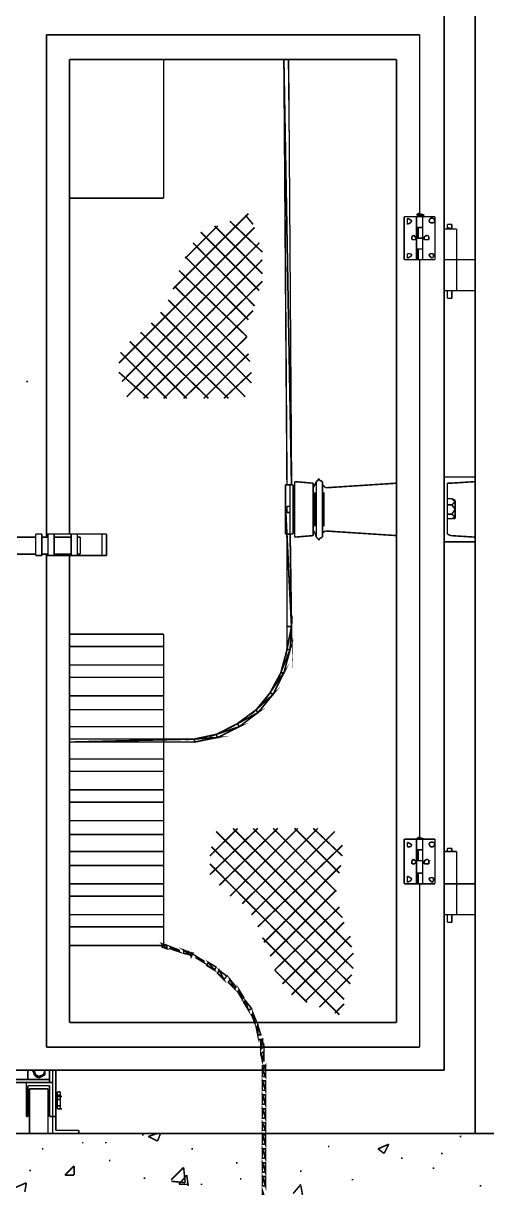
# Model space of a CAD drawing. Extents: x 219 to 1226, y 175 to 465.
# Drawn here: x 304.42 to 317.16, y 207.45 to 239.48 of the extents above; entities that cross this region are included whole.
import ezdxf

# ---------------------------------------------------------------- set-up
doc = ezdxf.new("R2010")
doc.units = 0
doc.header["$MEASUREMENT"] = 0
for name, color, linetype in [('C00-00-00-BLACK', 7, 'Continuous'), ('C00-FF-00', 3, 'Continuous'), ('CFF-00-00', 1, 'Continuous')]:
    doc.layers.add(name, color=color, linetype=linetype)

msp = doc.modelspace()

# ---------------------------------------------------------------- linework, layer by layer
at = {"layer": 'C00-00-00-BLACK', "const_width": 0.0423}
for points in [[(316.847, 249.467), (316.847, 208.943)], [(315.996, 210.682), (315.996, 239.801)], [(305.056, 225.347), (305.056, 239.166)], [(305.056, 239.166), (315.32, 239.166)], [(315.32, 234.248), (315.32, 239.166)], [(305.691, 225.432), (305.691, 238.487)], [(305.691, 238.487), (314.682, 238.487)], [(308.279, 238.487), (308.279, 234.674)], [(311.671, 238.487), (311.84, 238.487)], [(314.682, 211.994), (314.682, 238.487)], [(305.691, 234.674), (308.279, 234.674)], [(308.533, 232.171), (310.612, 234.248)], [(310.739, 233.952), (310.528, 234.205)], [(314.897, 234.164), (315.743, 234.164)], [(314.897, 234.164), (314.897, 232.979)], [(315.277, 234.248), (315.234, 234.205)], [(315.234, 234.205), (315.446, 234.205)], [(315.234, 234.164), (315.234, 232.979)], [(315.32, 234.248), (315.277, 234.248)], [(315.446, 234.205), (315.32, 234.248)], [(315.404, 234.164), (315.404, 232.979)], [(315.404, 234.164), (315.404, 233.868)], [(315.743, 234.164), (315.743, 232.979)], [(307.049, 230.137), (310.782, 233.868)], [(308.872, 233.02), (309.764, 233.909)], [(310.994, 232.594), (309.678, 233.909)], [(310.994, 233.19), (310.103, 234.037)], [(315.066, 234.078), (314.981, 234.121)], [(314.981, 234.121), (314.981, 234.078)], [(314.981, 234.078), (314.981, 233.994)], [(314.981, 233.952), (315.066, 233.994)], [(314.981, 233.994), (314.981, 233.952)], [(315.107, 234.037), (315.066, 234.078)], [(315.066, 233.994), (315.107, 234.037)], [(315.234, 233.868), (315.404, 233.868)], [(315.277, 233.868), (315.277, 233.571)], [(315.616, 234.121), (315.573, 234.037)], [(315.573, 234.037), (315.616, 233.994)], [(315.7, 234.121), (315.616, 234.121)], [(315.616, 233.994), (315.659, 233.994)], [(315.659, 233.994), (315.7, 233.994)], [(315.743, 234.037), (315.7, 234.121)], [(315.7, 233.994), (315.743, 234.037)], [(315.996, 233.825), (315.996, 232.128)], [(315.996, 233.825), (316.338, 233.825)], [(315.996, 233.825), (316.039, 233.825)], [(315.996, 233.825), (315.996, 232.979)], [(315.996, 232.979), (315.996, 233.825)], [(315.996, 233.825), (315.996, 232.979)], [(315.996, 232.979), (315.996, 233.825)], [(316.166, 233.952), (316.082, 233.952)], [(316.082, 233.952), (316.082, 233.909)], [(316.082, 233.909), (316.082, 233.868)], [(316.082, 233.825), (316.082, 233.909)], [(316.082, 233.868), (316.166, 233.825)], [(316.208, 233.952), (316.166, 233.952)], [(316.166, 233.825), (316.208, 233.868)], [(316.208, 233.909), (316.208, 233.952)], [(316.208, 233.868), (316.208, 233.909)], [(316.208, 233.825), (316.208, 233.909)], [(316.338, 232.128), (316.338, 233.825)], [(310.909, 232.128), (309.298, 233.741)], [(315.15, 233.655), (315.107, 233.613)], [(315.107, 233.613), (315.107, 233.571)], [(315.107, 233.571), (315.107, 233.529)], [(315.107, 233.529), (315.15, 233.529)], [(315.193, 233.613), (315.15, 233.655)], [(315.15, 233.529), (315.193, 233.529)], [(315.234, 233.571), (315.193, 233.613)], [(315.193, 233.529), (315.234, 233.571)], [(315.234, 233.571), (315.404, 233.571)], [(315.404, 233.571), (315.404, 233.275)], [(315.532, 233.655), (315.446, 233.613)], [(315.446, 233.613), (315.446, 233.571)], [(315.446, 233.571), (315.446, 233.529)], [(315.446, 233.529), (315.532, 233.529)], [(315.573, 233.613), (315.532, 233.655)], [(315.532, 233.529), (315.573, 233.529)], [(315.573, 233.571), (315.573, 233.613)], [(315.573, 233.529), (315.573, 233.571)], [(307.133, 229.629), (310.909, 233.444)], [(310.782, 231.705), (309.086, 233.444)], [(315.234, 233.275), (315.404, 233.275)], [(315.277, 233.275), (315.277, 232.979)], [(307.261, 229.206), (310.994, 232.979)], [(310.612, 231.325), (308.872, 233.063)], [(314.897, 232.979), (315.743, 232.979)], [(315.066, 233.147), (314.981, 233.147)], [(314.981, 233.147), (315.023, 233.147)], [(314.981, 233.147), (314.981, 233.105)], [(314.981, 233.105), (314.981, 233.063)], [(314.981, 233.02), (315.066, 233.063)], [(314.981, 233.063), (314.981, 233.02)], [(315.107, 233.105), (315.066, 233.147)], [(315.066, 233.063), (315.107, 233.105)], [(315.32, 217.082), (315.32, 232.979)], [(315.616, 233.147), (315.573, 233.105)], [(315.573, 233.105), (315.616, 233.063)], [(315.659, 233.147), (315.616, 233.147)], [(315.616, 233.063), (315.659, 233.02)], [(315.7, 233.147), (315.659, 233.147)], [(315.659, 233.02), (315.7, 233.063)], [(315.7, 233.105), (315.7, 233.147)], [(315.7, 233.063), (315.7, 233.105)], [(315.996, 232.979), (316.847, 232.979)], [(315.996, 232.979), (316.039, 232.979)], [(310.571, 230.859), (308.702, 232.682)], [(307.728, 229.163), (310.994, 232.384)], [(310.655, 230.179), (308.576, 232.255)], [(315.996, 232.128), (316.847, 232.128)], [(316.082, 232.128), (316.082, 231.918)], [(316.082, 231.918), (316.208, 231.918)], [(316.208, 232.128), (316.208, 231.918)], [(308.279, 229.163), (310.739, 231.579)], [(310.698, 229.586), (308.406, 231.875)], [(310.528, 229.206), (308.194, 231.536)], [(309.51, 229.163), (307.644, 230.986)], [(310.06, 229.163), (307.94, 231.239)], [(308.915, 229.163), (307.345, 230.733)], [(308.829, 229.163), (310.571, 230.859)], [(308.363, 229.163), (307.092, 230.433)], [(309.382, 229.163), (310.612, 230.391)], [(307.856, 229.163), (307.049, 229.882)], [(309.933, 229.163), (310.698, 229.882)], [(304.504, 229.629), (304.546, 229.629)], [(311.84, 226.79), (311.629, 226.79)], [(311.629, 225.432), (311.629, 226.79)], [(311.671, 226.79), (311.84, 226.79)], [(311.756, 225.432), (311.756, 226.79)], [(311.84, 225.432), (311.84, 226.79)], [(311.883, 226.874), (312.393, 226.831)], [(311.883, 225.347), (311.883, 226.874)], [(312.393, 225.39), (312.393, 226.831)], [(312.436, 226.79), (312.393, 226.705)], [(312.478, 226.874), (312.436, 226.79)], [(312.521, 226.917), (312.478, 226.874)], [(312.478, 225.347), (312.478, 226.874)], [(312.562, 226.96), (312.521, 226.917)], [(312.562, 226.917), (312.562, 226.96)], [(312.648, 226.874), (312.562, 226.917)], [(312.648, 226.874), (312.648, 226.79)], [(312.648, 225.347), (312.648, 226.874)], [(312.648, 226.79), (312.732, 226.705)], [(314.682, 226.831), (312.732, 226.705)], [(316.847, 227.001), (315.996, 227.001)], [(316.166, 226.831), (316.082, 226.831)], [(316.082, 226.831), (316.082, 226.747)], [(316.847, 226.874), (316.166, 226.831)], [(312.436, 225.643), (312.436, 226.578)], [(312.689, 225.643), (312.689, 226.578)], [(316.082, 225.474), (316.082, 226.747)], [(311.671, 226.195), (311.671, 226.025)], [(311.671, 226.025), (311.671, 226.195)], [(311.671, 226.195), (311.671, 226.025)], [(311.756, 226.195), (311.671, 226.195)], [(311.84, 226.195), (311.883, 226.195)], [(316.082, 225.856), (316.082, 226.405)], [(316.208, 226.405), (316.082, 226.405)], [(316.208, 226.236), (316.082, 226.236)], [(316.208, 226.405), (316.295, 226.364)], [(316.295, 226.321), (316.208, 226.405)], [(316.208, 226.236), (316.295, 226.321)], [(316.295, 226.109), (316.208, 226.236)], [(316.295, 225.856), (316.295, 226.364)], [(311.756, 226.025), (311.671, 226.025)], [(311.84, 226.068), (311.883, 226.068)], [(316.208, 225.982), (316.082, 225.982)], [(316.208, 225.856), (316.082, 225.856)], [(316.208, 225.982), (316.295, 226.109)], [(316.295, 225.898), (316.208, 225.982)], [(316.208, 225.856), (316.295, 225.898)], [(316.208, 225.856), (316.295, 225.856)], [(312.436, 225.474), (312.393, 225.517)], [(312.648, 225.474), (312.732, 225.517)], [(314.682, 225.39), (312.732, 225.517)], [(304.25, 225.347), (304.76, 225.347)], [(304.76, 225.432), (304.929, 225.432)], [(304.76, 224.84), (304.76, 225.432)], [(304.929, 224.84), (304.929, 225.432)], [(304.929, 225.347), (305.099, 225.347)], [(305.056, 225.432), (306.71, 225.432)], [(305.099, 225.432), (305.269, 225.432)], [(305.099, 224.84), (305.099, 225.432)], [(305.269, 224.84), (305.269, 225.432)], [(305.269, 225.347), (305.734, 225.347)], [(305.734, 224.84), (305.734, 225.432)], [(305.904, 224.84), (305.904, 225.432)], [(305.904, 225.347), (305.988, 225.347)], [(305.988, 224.881), (305.988, 225.347)], [(306.583, 224.84), (306.583, 225.432)], [(306.71, 224.84), (306.71, 225.432)], [(311.84, 225.432), (311.629, 225.432)], [(311.671, 225.432), (311.84, 225.432)], [(311.883, 225.347), (312.393, 225.39)], [(312.478, 225.347), (312.436, 225.474)], [(312.478, 225.347), (312.521, 225.306)], [(312.521, 225.306), (312.562, 225.263)], [(312.562, 225.306), (312.648, 225.347)], [(312.562, 225.263), (312.562, 225.306)], [(312.648, 225.347), (312.648, 225.474)], [(316.847, 225.22), (315.996, 225.22)], [(316.082, 225.474), (316.082, 225.432)], [(316.082, 225.432), (316.166, 225.39)], [(316.847, 225.347), (316.166, 225.39)], [(304.25, 224.881), (304.76, 224.881)], [(304.929, 224.881), (305.099, 224.881)], [(305.056, 211.317), (305.056, 224.881)], [(305.269, 224.881), (305.734, 224.881)], [(305.904, 224.881), (305.988, 224.881)], [(304.76, 224.84), (304.929, 224.84)], [(305.056, 224.84), (306.71, 224.84)], [(305.099, 224.84), (305.269, 224.84)], [(305.691, 211.994), (305.691, 224.84)], [(306.499, 222.678), (305.691, 222.678)], [(305.691, 222.678), (308.279, 222.678)], [(308.279, 222.678), (308.279, 214.114)], [(310.313, 217.337), (309.551, 216.575)], [(310.867, 217.337), (309.551, 216.063)], [(309.721, 217.251), (313.497, 213.478)], [(311.417, 217.337), (309.806, 215.767)], [(311.97, 217.337), (310.103, 215.471)], [(310.187, 217.337), (313.454, 214.07)], [(312.521, 217.337), (310.44, 215.259)], [(312.986, 217.251), (310.698, 214.962)], [(310.739, 217.337), (313.198, 214.878)], [(311.29, 217.337), (313.028, 215.598)], [(311.883, 217.337), (313.114, 216.106)], [(312.393, 217.337), (313.198, 216.575)], [(313.198, 216.871), (310.867, 214.625)], [(314.897, 217.04), (315.743, 217.04)], [(314.897, 217.04), (314.897, 215.81)], [(315.066, 216.912), (314.981, 216.955)], [(314.981, 216.955), (314.981, 216.912)], [(314.981, 216.912), (314.981, 216.828)], [(315.107, 216.871), (315.066, 216.912)], [(315.066, 216.828), (315.107, 216.871)], [(315.277, 217.082), (315.234, 217.04)], [(315.234, 217.04), (315.446, 217.04)], [(315.234, 217.04), (315.234, 215.81)], [(315.32, 217.082), (315.277, 217.082)], [(315.446, 217.04), (315.32, 217.082)], [(315.404, 217.04), (315.404, 216.743)], [(315.404, 217.04), (315.404, 215.81)], [(315.616, 216.955), (315.573, 216.912)], [(315.573, 216.912), (315.616, 216.828)], [(315.659, 216.955), (315.616, 216.955)], [(315.7, 216.955), (315.659, 216.955)], [(315.743, 216.912), (315.7, 216.955)], [(315.7, 216.828), (315.743, 216.912)], [(315.743, 215.81), (315.743, 217.04)], [(309.594, 216.828), (313.413, 213.055)], [(314.981, 216.828), (315.066, 216.828)], [(314.981, 216.828), (315.023, 216.828)], [(315.234, 216.743), (315.404, 216.743)], [(315.277, 216.743), (315.277, 216.446)], [(315.616, 216.828), (315.659, 216.828)], [(315.659, 216.828), (315.7, 216.828)], [(315.996, 214.962), (315.996, 216.701)], [(315.996, 216.701), (316.338, 216.701)], [(315.996, 216.701), (316.039, 216.701)], [(315.996, 216.701), (315.996, 215.81)], [(315.996, 215.81), (315.996, 216.701)], [(315.996, 216.701), (315.996, 215.81)], [(315.996, 215.81), (315.996, 216.701)], [(316.166, 216.785), (316.082, 216.785)], [(316.082, 216.785), (316.082, 216.743)], [(316.082, 216.743), (316.082, 216.701)], [(316.082, 216.701), (316.082, 216.743)], [(316.082, 216.701), (316.166, 216.701)], [(316.208, 216.785), (316.166, 216.785)], [(316.166, 216.701), (316.208, 216.701)], [(316.208, 216.743), (316.208, 216.785)], [(316.208, 216.701), (316.208, 216.743)], [(316.208, 216.701), (316.208, 216.743)], [(316.338, 214.962), (316.338, 216.701)], [(309.551, 216.36), (313.24, 212.632)], [(313.155, 216.317), (311.035, 214.198)], [(315.15, 216.489), (315.107, 216.446)], [(315.107, 216.446), (315.15, 216.446)], [(315.107, 216.446), (315.107, 216.36)], [(315.107, 216.36), (315.15, 216.36)], [(315.193, 216.446), (315.15, 216.489)], [(315.15, 216.36), (315.193, 216.36)], [(315.193, 216.36), (315.234, 216.446)], [(315.234, 216.446), (315.193, 216.446)], [(315.234, 216.446), (315.404, 216.446)], [(315.404, 216.446), (315.404, 216.106)], [(315.532, 216.489), (315.446, 216.446)], [(315.446, 216.446), (315.489, 216.446)], [(315.446, 216.446), (315.446, 216.36)], [(315.446, 216.36), (315.532, 216.36)], [(315.573, 216.446), (315.532, 216.489)], [(315.532, 216.36), (315.573, 216.36)], [(315.573, 216.36), (315.573, 216.446)], [(315.573, 216.446), (315.616, 216.446)], [(315.066, 215.979), (314.981, 216.021)], [(314.981, 216.021), (314.981, 215.979)], [(314.981, 215.979), (314.981, 215.936)], [(314.981, 215.936), (314.981, 215.894)], [(314.981, 215.851), (315.066, 215.894)], [(314.981, 215.894), (314.981, 215.851)], [(315.107, 215.936), (315.066, 215.979)], [(315.066, 215.894), (315.107, 215.936)], [(315.234, 216.106), (315.404, 216.106)], [(315.277, 216.106), (315.277, 215.81)], [(315.616, 215.979), (315.573, 215.936)], [(315.573, 215.936), (315.616, 215.894)], [(315.659, 215.979), (315.616, 215.979)], [(315.616, 215.894), (315.659, 215.851)], [(315.7, 215.979), (315.659, 215.979)], [(315.659, 215.851), (315.7, 215.894)], [(315.7, 215.936), (315.7, 215.979)], [(315.7, 215.894), (315.7, 215.936)], [(313.028, 215.64), (311.205, 213.817)], [(314.897, 215.81), (315.743, 215.81)], [(315.32, 211.317), (315.32, 215.81)], [(315.996, 215.81), (316.847, 215.81)], [(315.996, 215.81), (316.039, 215.81)], [(313.114, 215.174), (311.332, 213.435)], [(315.996, 214.962), (316.847, 214.962)], [(316.082, 214.751), (316.082, 214.962)], [(316.208, 214.962), (316.208, 214.751)], [(313.24, 214.751), (311.544, 213.055)], [(316.208, 214.751), (316.082, 214.751)], [(310.994, 214.326), (313.114, 212.206)], [(313.413, 214.367), (311.797, 212.759)], [(305.691, 214.114), (308.279, 214.114)], [(313.497, 213.901), (312.182, 212.589)], [(311.332, 213.435), (312.225, 212.546)], [(313.454, 213.308), (312.562, 212.42)], [(313.24, 212.505), (312.986, 212.247)], [(305.691, 211.994), (314.682, 211.994)], [(305.056, 211.317), (315.32, 211.317)], [(315.996, 210.682), (295.047, 210.682)], [(304.546, 210.682), (304.546, 210.427)], [(304.673, 210.682), (304.716, 210.597)], [(304.716, 210.682), (304.76, 210.555)], [(304.716, 210.682), (304.716, 210.555)], [(304.716, 210.597), (304.76, 210.512)], [(304.716, 210.555), (304.845, 210.47)], [(304.76, 210.555), (304.845, 210.512)], [(304.76, 210.512), (304.845, 210.47)], [(304.845, 210.512), (304.972, 210.555)], [(304.845, 210.47), (305.015, 210.555)], [(304.845, 210.47), (304.929, 210.512)], [(304.929, 210.512), (305.015, 210.597)], [(304.972, 210.555), (305.015, 210.682)], [(305.015, 210.597), (305.015, 210.682)], [(305.015, 210.555), (305.015, 210.682)], [(305.142, 210.682), (305.142, 210.343)], [(305.226, 210.682), (305.226, 208.943)], [(305.311, 209.028), (305.311, 210.682)], [(295.047, 210.427), (305.142, 210.427)], [(295.047, 210.343), (305.226, 210.343)], [(304.504, 210.343), (304.504, 209.409)], [(304.546, 210.256), (304.546, 209.409)], [(304.546, 210.256), (305.142, 210.256)], [(304.588, 210.171), (304.588, 208.943)], [(304.588, 210.171), (305.099, 210.171)], [(305.099, 210.171), (305.099, 208.943)], [(305.142, 210.256), (305.142, 209.409)], [(305.352, 210.044), (305.311, 210.044)], [(305.352, 209.917), (305.311, 209.917)], [(305.352, 209.748), (305.352, 210.087)], [(305.352, 210.087), (305.438, 210.087)], [(305.352, 210.001), (305.438, 210.001)], [(305.352, 209.621), (305.352, 209.96)], [(305.438, 209.96), (305.352, 209.96)], [(305.352, 209.875), (305.438, 209.875)], [(305.438, 210.087), (305.438, 210.044)], [(305.438, 210.044), (305.438, 210.087)], [(305.438, 210.044), (305.438, 209.96)], [(305.438, 210.001), (305.438, 210.044)], [(305.438, 209.96), (305.438, 210.001)], [(305.438, 209.621), (305.438, 209.96)], [(305.438, 209.917), (305.438, 209.96)], [(305.438, 209.96), (305.479, 209.96)], [(305.438, 209.748), (305.438, 209.917)], [(305.438, 209.875), (305.438, 209.917)], [(305.438, 209.791), (305.438, 209.875)], [(305.352, 209.664), (305.311, 209.664)], [(305.352, 209.705), (305.438, 209.705)], [(305.438, 209.621), (305.352, 209.621)], [(305.438, 209.705), (305.438, 209.791)], [(305.438, 209.664), (305.438, 209.705)], [(305.438, 209.621), (305.438, 209.664)], [(305.438, 209.621), (305.479, 209.621)], [(304.504, 209.409), (304.546, 209.409)], [(305.311, 209.409), (305.142, 209.409)], [(403.535, 208.943), (237.877, 208.943)], [(305.311, 209.028), (305.945, 209.028)], [(305.945, 209.028), (305.945, 208.943)], [(307.687, 208.902), (307.728, 208.902)], [(307.856, 208.859), (308.11, 208.943)], [(307.856, 208.859), (308.11, 208.732)], [(308.11, 208.732), (308.194, 208.943)], [(316.424, 208.859), (316.465, 208.859)], [(304.929, 208.52), (304.972, 208.52)], [(306.031, 208.69), (306.073, 208.69)], [(306.668, 208.69), (306.71, 208.69)], [(309.041, 208.52), (309.086, 208.52)], [(312.817, 208.605), (312.817, 208.563)], [(314.175, 208.52), (314.471, 208.647)], [(314.175, 208.52), (314.343, 208.393)], [(314.343, 208.393), (314.471, 208.647)], [(306.795, 208.221), (306.795, 208.178)], [(314.809, 208.263), (314.854, 208.263)], [(315.912, 208.393), (315.955, 208.393)], [(304.588, 207.925), (304.63, 207.925)], [(305.564, 207.798), (305.818, 208.051)], [(305.818, 207.798), (305.818, 208.051)], [(308.49, 207.671), (308.829, 208.01)], [(308.872, 207.586), (308.829, 208.01)], [(310.272, 208.137), (310.313, 208.137)], [(312.055, 207.925), (312.055, 207.882)], [(315.7, 208.01), (315.7, 207.967)], [(304.207, 207.459), (304.504, 207.586)], [(304.461, 207.332), (304.504, 207.586)], [(305.564, 207.798), (305.818, 207.798)], [(307.728, 207.714), (307.771, 207.714)], [(308.49, 207.628), (308.872, 207.586)], [(308.702, 207.544), (308.915, 207.798)], [(308.956, 207.501), (308.915, 207.798)], [(310.399, 207.714), (310.399, 207.671)], [(313.454, 207.671), (313.497, 207.671)], [(308.702, 207.544), (308.956, 207.544)], [(309.298, 207.544), (309.341, 207.544)], [(311.84, 207.289), (312.055, 207.544)], [(312.097, 207.248), (312.055, 207.501)], [(316.973, 207.501), (317.016, 207.501)]]:
    msp.add_lwpolyline(points, dxfattribs=at)
at = {"layer": 'C00-FF-00', "const_width": 0.0423}
for points in [[(308.279, 222.336), (305.691, 222.336)], [(308.279, 221.829), (305.691, 221.829)], [(308.279, 221.49), (305.691, 221.49)], [(308.279, 220.981), (305.691, 220.981)], [(308.279, 220.601), (305.691, 220.601)], [(308.279, 220.133), (305.691, 220.133)], [(308.279, 219.244), (305.691, 219.244)], [(308.279, 218.905), (305.691, 218.905)], [(308.279, 218.395), (305.691, 218.395)], [(308.279, 218.056), (305.691, 218.056)], [(308.279, 217.547), (305.691, 217.547)], [(308.279, 217.167), (305.691, 217.167)], [(308.279, 216.701), (305.691, 216.701)], [(308.279, 216.317), (305.691, 216.317)], [(308.279, 215.81), (305.691, 215.81)], [(308.279, 215.471), (305.691, 215.471)], [(308.279, 214.962), (305.691, 214.962)], [(308.279, 214.625), (305.691, 214.625)], [(310.698, 212.206), (310.739, 212.247)]]:
    msp.add_lwpolyline(points, dxfattribs=at)
for points in [[(308.363, 214.114), (308.363, 214.029), (308.237, 214.156), (308.363, 214.114)], [(308.363, 214.029), (308.237, 214.156), (308.237, 214.07), (308.363, 214.029)], [(308.702, 213.987), (308.702, 213.944), (308.49, 214.07), (308.702, 213.987)], [(308.702, 213.944), (308.49, 214.07), (308.449, 214.029), (308.702, 213.944)], [(309.041, 213.901), (308.999, 213.86), (308.829, 213.987), (309.041, 213.901)], [(308.999, 213.86), (308.829, 213.987), (308.829, 213.901), (308.999, 213.86)], [(309.382, 213.69), (309.382, 213.648), (309.171, 213.817), (309.382, 213.69)], [(309.041, 213.817), (309.041, 213.901), (308.999, 213.86), (309.041, 213.817)], [(309.086, 213.901), (309.041, 213.817), (309.041, 213.901), (309.086, 213.901)], [(309.382, 213.648), (309.171, 213.817), (309.171, 213.775), (309.382, 213.648)], [(309.721, 213.521), (309.678, 213.435), (309.51, 213.648), (309.721, 213.521)], [(309.678, 213.435), (309.51, 213.648), (309.467, 213.564), (309.678, 213.435)], [(309.933, 213.182), (309.806, 213.435), (309.764, 213.351), (309.933, 213.182)], [(310.017, 213.267), (309.933, 213.182), (309.806, 213.435), (310.017, 213.267)], [(310.272, 212.971), (310.229, 212.928), (310.103, 213.182), (310.272, 212.971)], [(310.229, 212.928), (310.103, 213.182), (310.06, 213.098), (310.229, 212.928)], [(310.483, 212.675), (310.44, 212.632), (310.356, 212.888), (310.483, 212.675)], [(310.44, 212.632), (310.356, 212.888), (310.313, 212.843), (310.44, 212.632)], [(310.612, 212.333), (310.528, 212.589), (310.483, 212.546), (310.612, 212.333)], [(310.698, 212.377), (310.612, 212.333), (310.528, 212.589), (310.698, 212.377)], [(310.825, 212.037), (310.782, 211.994), (310.739, 212.247), (310.825, 212.037)], [(310.782, 211.994), (310.739, 212.247), (310.698, 212.206), (310.782, 211.994)], [(310.867, 211.655), (310.867, 211.91), (310.825, 211.867), (310.867, 211.655)], [(310.951, 211.655), (310.867, 211.655), (310.867, 211.91), (310.951, 211.655)], [(310.951, 211.485), (310.994, 211.528), (310.909, 211.528), (310.951, 211.485)], [(310.994, 211.485), (310.951, 211.485), (310.994, 211.528), (310.994, 211.485)], [(311.035, 211.317), (310.951, 211.275), (310.994, 211.485), (311.035, 211.317)], [(310.951, 211.275), (310.994, 211.485), (310.951, 211.485), (310.951, 211.275)], [(311.035, 210.936), (310.994, 210.936), (311.035, 211.189), (311.035, 210.936)], [(310.994, 210.936), (311.035, 211.189), (310.951, 211.148), (310.994, 210.936)], [(311.078, 210.682), (310.994, 210.682), (311.078, 210.809), (311.078, 210.682)], [(310.994, 210.682), (311.078, 210.809), (310.994, 210.809), (310.994, 210.682)], [(311.078, 210.682), (310.994, 210.682), (311.078, 210.512), (311.078, 210.682)], [(310.994, 210.682), (311.078, 210.512), (310.994, 210.512), (310.994, 210.682)], [(310.994, 210.386), (311.078, 210.128), (310.994, 210.128), (310.994, 210.386)], [(311.078, 210.386), (310.994, 210.386), (311.078, 210.128), (311.078, 210.386)], [(311.078, 210.001), (310.994, 210.001), (311.078, 209.745), (311.078, 210.001)], [(310.994, 210.001), (311.078, 209.745), (310.994, 209.745), (310.994, 210.001)], [(311.078, 209.621), (310.994, 209.621), (311.078, 209.365), (311.078, 209.621)], [(310.994, 209.621), (311.078, 209.365), (310.994, 209.365), (310.994, 209.621)], [(311.078, 209.239), (310.994, 209.239), (311.078, 209.028), (311.078, 209.239)], [(310.994, 209.239), (311.078, 209.028), (310.994, 209.028), (310.994, 209.239)], [(311.078, 208.902), (310.994, 208.902), (311.078, 208.644), (311.078, 208.902)], [(310.994, 208.902), (311.078, 208.644), (310.994, 208.644), (310.994, 208.902)], [(311.078, 208.52), (310.994, 208.52), (311.078, 208.263), (311.078, 208.52)], [(310.994, 208.52), (311.078, 208.263), (310.994, 208.263), (310.994, 208.52)], [(310.994, 208.137), (311.078, 207.879), (310.994, 207.879), (310.994, 208.137)], [(311.078, 208.137), (310.994, 208.137), (311.078, 207.879), (311.078, 208.137)], [(311.078, 207.755), (310.994, 207.755), (311.078, 207.499), (311.078, 207.755)], [(310.994, 207.755), (311.078, 207.499), (310.994, 207.499), (310.994, 207.755)], [(310.994, 207.375), (311.078, 207.118), (310.994, 207.118), (310.994, 207.375)]]:
    msp.add_lwpolyline(points, close=True, dxfattribs=at)
at = {"layer": 'C00-FF-00'}
for points in [[(308.363, 214.114), (308.363, 214.029), (308.237, 214.156), (308.363, 214.114)], [(308.363, 214.029), (308.237, 214.156), (308.237, 214.07), (308.363, 214.029)], [(308.702, 213.944), (308.49, 214.07), (308.449, 214.029), (308.702, 213.944)], [(308.702, 213.987), (308.702, 213.944), (308.49, 214.07), (308.702, 213.987)], [(309.041, 213.901), (308.999, 213.86), (308.829, 213.987), (309.041, 213.901)], [(308.999, 213.86), (308.829, 213.987), (308.829, 213.901), (308.999, 213.86)], [(309.041, 213.817), (309.041, 213.901), (308.999, 213.86), (309.041, 213.817)], [(309.086, 213.901), (309.041, 213.817), (309.041, 213.901), (309.086, 213.901)], [(309.382, 213.69), (309.382, 213.648), (309.171, 213.817), (309.382, 213.69)], [(309.382, 213.648), (309.171, 213.817), (309.171, 213.775), (309.382, 213.648)], [(309.678, 213.435), (309.51, 213.648), (309.467, 213.564), (309.678, 213.435)], [(309.721, 213.521), (309.678, 213.435), (309.51, 213.648), (309.721, 213.521)], [(309.933, 213.182), (309.806, 213.435), (309.764, 213.351), (309.933, 213.182)], [(310.017, 213.267), (309.933, 213.182), (309.806, 213.435), (310.017, 213.267)], [(310.229, 212.928), (310.103, 213.182), (310.06, 213.098), (310.229, 212.928)], [(310.272, 212.971), (310.229, 212.928), (310.103, 213.182), (310.272, 212.971)], [(310.44, 212.632), (310.356, 212.888), (310.313, 212.843), (310.44, 212.632)], [(310.483, 212.675), (310.44, 212.632), (310.356, 212.888), (310.483, 212.675)], [(310.612, 212.333), (310.528, 212.589), (310.483, 212.546), (310.612, 212.333)], [(310.698, 212.377), (310.612, 212.333), (310.528, 212.589), (310.698, 212.377)], [(310.782, 211.994), (310.739, 212.247), (310.698, 212.206), (310.782, 211.994)], [(310.825, 212.037), (310.782, 211.994), (310.739, 212.247), (310.825, 212.037)], [(310.867, 211.655), (310.867, 211.91), (310.825, 211.867), (310.867, 211.655)], [(310.951, 211.655), (310.867, 211.655), (310.867, 211.91), (310.951, 211.655)], [(310.951, 211.485), (310.994, 211.528), (310.909, 211.528), (310.951, 211.485)], [(310.994, 211.485), (310.951, 211.485), (310.994, 211.528), (310.994, 211.485)], [(311.035, 211.317), (310.951, 211.275), (310.994, 211.485), (311.035, 211.317)], [(310.951, 211.275), (310.994, 211.485), (310.951, 211.485), (310.951, 211.275)], [(310.994, 210.936), (311.035, 211.189), (310.951, 211.148), (310.994, 210.936)], [(311.035, 210.936), (310.994, 210.936), (311.035, 211.189), (311.035, 210.936)], [(311.078, 210.682), (310.994, 210.682), (311.078, 210.809), (311.078, 210.682)], [(310.994, 210.682), (311.078, 210.809), (310.994, 210.809), (310.994, 210.682)], [(311.078, 210.682), (310.994, 210.682), (311.078, 210.512), (311.078, 210.682)], [(310.994, 210.682), (311.078, 210.512), (310.994, 210.512), (310.994, 210.682)], [(311.078, 210.386), (310.994, 210.386), (311.078, 210.128), (311.078, 210.386)], [(310.994, 210.386), (311.078, 210.128), (310.994, 210.128), (310.994, 210.386)], [(311.078, 210.001), (310.994, 210.001), (311.078, 209.745), (311.078, 210.001)], [(310.994, 210.001), (311.078, 209.745), (310.994, 209.745), (310.994, 210.001)], [(311.078, 209.621), (310.994, 209.621), (311.078, 209.365), (311.078, 209.621)], [(310.994, 209.621), (311.078, 209.365), (310.994, 209.365), (310.994, 209.621)], [(311.078, 209.239), (310.994, 209.239), (311.078, 209.028), (311.078, 209.239)], [(310.994, 209.239), (311.078, 209.028), (310.994, 209.028), (310.994, 209.239)], [(311.078, 208.902), (310.994, 208.902), (311.078, 208.644), (311.078, 208.902)], [(310.994, 208.902), (311.078, 208.644), (310.994, 208.644), (310.994, 208.902)], [(311.078, 208.52), (310.994, 208.52), (311.078, 208.263), (311.078, 208.52)], [(310.994, 208.52), (311.078, 208.263), (310.994, 208.263), (310.994, 208.52)], [(311.078, 208.137), (310.994, 208.137), (311.078, 207.879), (311.078, 208.137)], [(310.994, 208.137), (311.078, 207.879), (310.994, 207.879), (310.994, 208.137)], [(311.078, 207.755), (310.994, 207.755), (311.078, 207.499), (311.078, 207.755)], [(310.994, 207.755), (311.078, 207.499), (310.994, 207.499), (310.994, 207.755)]]:
    msp.add_lwpolyline(points, close=True, dxfattribs=at)
at = {"layer": 'CFF-00-00', "const_width": 0.0423}
for points in [[(311.797, 226.79), (311.587, 238.487), (311.713, 238.487), (311.797, 226.79)], [(311.671, 226.79), (311.797, 226.79), (311.587, 238.487), (311.671, 226.79)], [(311.671, 222.89), (311.797, 222.89), (311.671, 225.432), (311.671, 222.89)], [(311.797, 222.89), (311.671, 225.432), (311.756, 225.432), (311.797, 222.89)], [(311.756, 222.252), (311.671, 222.252), (311.797, 222.89), (311.756, 222.252)], [(311.671, 222.252), (311.797, 222.89), (311.671, 222.89), (311.671, 222.252)], [(311.587, 221.617), (311.501, 221.617), (311.756, 222.252), (311.587, 221.617)], [(311.501, 221.617), (311.756, 222.252), (311.671, 222.252), (311.501, 221.617)], [(311.29, 221.024), (311.205, 221.067), (311.587, 221.617), (311.29, 221.024)], [(311.205, 221.067), (311.587, 221.617), (311.501, 221.617), (311.205, 221.067)], [(310.825, 220.601), (311.29, 221.024), (311.205, 221.067), (310.825, 220.601)], [(310.867, 220.516), (310.825, 220.601), (311.29, 221.024), (310.867, 220.516)], [(310.313, 220.217), (310.867, 220.516), (310.825, 220.601), (310.313, 220.217)], [(310.356, 220.133), (310.313, 220.217), (310.867, 220.516), (310.356, 220.133)], [(309.721, 219.92), (310.356, 220.133), (310.313, 220.217), (309.721, 219.92)], [(309.764, 219.836), (309.721, 219.92), (310.356, 220.133), (309.764, 219.836)], [(305.691, 219.794), (305.691, 219.71), (309.128, 219.794), (305.691, 219.794)], [(305.691, 219.71), (309.128, 219.794), (309.128, 219.71), (305.691, 219.71)], [(309.128, 219.794), (309.764, 219.836), (309.721, 219.92), (309.128, 219.794)], [(309.128, 219.71), (309.128, 219.794), (309.764, 219.836), (309.128, 219.71)]]:
    msp.add_lwpolyline(points, close=True, dxfattribs=at)
at = {"layer": 'CFF-00-00'}
for points in [[(311.671, 226.79), (311.797, 226.79), (311.587, 238.487), (311.671, 226.79)], [(311.797, 226.79), (311.587, 238.487), (311.713, 238.487), (311.797, 226.79)], [(311.671, 222.89), (311.797, 222.89), (311.671, 225.432), (311.671, 222.89)], [(311.797, 222.89), (311.671, 225.432), (311.756, 225.432), (311.797, 222.89)], [(311.756, 222.252), (311.671, 222.252), (311.797, 222.89), (311.756, 222.252)], [(311.671, 222.252), (311.797, 222.89), (311.671, 222.89), (311.671, 222.252)], [(311.587, 221.617), (311.501, 221.617), (311.756, 222.252), (311.587, 221.617)], [(311.501, 221.617), (311.756, 222.252), (311.671, 222.252), (311.501, 221.617)], [(311.29, 221.024), (311.205, 221.067), (311.587, 221.617), (311.29, 221.024)], [(311.205, 221.067), (311.587, 221.617), (311.501, 221.617), (311.205, 221.067)], [(310.825, 220.601), (311.29, 221.024), (311.205, 221.067), (310.825, 220.601)], [(310.867, 220.516), (310.825, 220.601), (311.29, 221.024), (310.867, 220.516)], [(310.313, 220.217), (310.867, 220.516), (310.825, 220.601), (310.313, 220.217)], [(310.356, 220.133), (310.313, 220.217), (310.867, 220.516), (310.356, 220.133)], [(309.721, 219.92), (310.356, 220.133), (310.313, 220.217), (309.721, 219.92)], [(309.764, 219.836), (309.721, 219.92), (310.356, 220.133), (309.764, 219.836)], [(305.691, 219.794), (305.691, 219.71), (309.128, 219.794), (305.691, 219.794)], [(305.691, 219.71), (309.128, 219.794), (309.128, 219.71), (305.691, 219.71)], [(309.128, 219.794), (309.764, 219.836), (309.721, 219.92), (309.128, 219.794)], [(309.128, 219.71), (309.128, 219.794), (309.764, 219.836), (309.128, 219.71)]]:
    msp.add_lwpolyline(points, close=True, dxfattribs=at)

doc.saveas('drawing.dxf')
